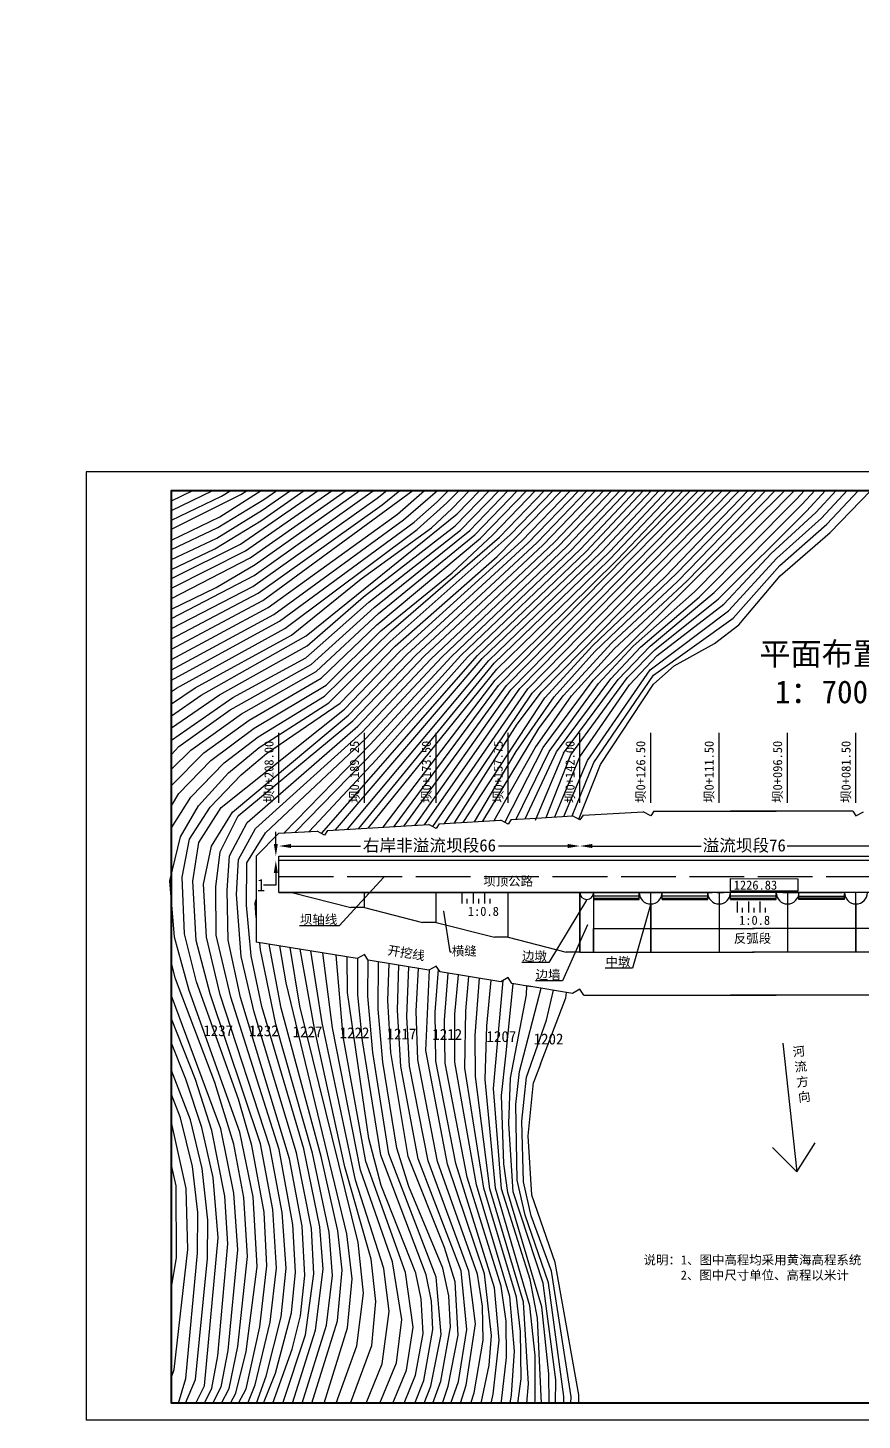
# Model space of a CAD drawing. Extents: x -8185 to 12243, y -479 to 10118.
# Drawn here: x 1386.5 to 1569.4, y 366.8 to 672 of the extents above; entities that cross this region are included whole.
import ezdxf
from ezdxf import colors
from ezdxf.entities.mleader import LeaderData, LeaderLine
from ezdxf.math import Vec2, Vec3

# ---------------------------------------------------------------- set-up
doc = ezdxf.new("R2010")
doc.units = 0
doc.header["$MEASUREMENT"] = 0
doc.linetypes.add('ACAD_ISO02W100', pattern=[15, 12, -3])
for name, color, linetype in [('Contour_Line_Intermediate', 7, 'Continuous'), ('Contour_Line_Major', 7, 'Continuous'), ('Contour_Line_Minor', 7, 'Continuous')]:
    doc.layers.add(name, color=color, linetype=linetype)
doc.styles.get("Standard").update_dxf_attribs({"font": 'simfang.ttf'})
doc.dimstyles.get("Standard").update_dxf_attribs({"dimtxt": 0.18, "dimasz": 0.18, "dimexe": 0.18, "dimexo": 0.0625, "dimgap": 0.09, "dimtad": 0, "dimtih": 1, "dimtoh": 1, "dimdec": 4, "dimzin": 0, "dimdsep": 46, "dimtxsty": 'Standard', "dimcen": 0.09, "dimadec": 0, "dimazin": 0, "dimtfac": 1, "dimtdec": 4, "dimtofl": 0, "dimtmove": 0, "dimatfit": 3, "dimfxl": 1, "dimtolj": 1, "dimtzin": 0, "dimarcsym": 0})

# ---------------------------------------------------------------- blocks, each defined once
blk = doc.blocks.new('*D10')
at = {"color": 0, "lineweight": -2, "transparency": 16777216}
for p, q in [((1441.52, 3832.73), (1441.52, 10118.35)), ((1507.52, 3834.94), (1507.52, 10118.35)), ((1444.2, 492.69), (1459.38, 492.69)), ((1504.85, 492.69), (1489.67, 492.69))]:
    blk.add_line(p, q, dxfattribs=at)
at = {"color": 0, "transparency": 16777216}
for points in [[(1444.2, 493.14), (1444.2, 492.25), (1441.52, 492.69)], [(1504.85, 493.14), (1504.85, 492.25), (1507.52, 492.69)]]:
    blk.add_solid(points, dxfattribs=at)
at = {"layer": 'Defpoints', "color": 0, "transparency": 16777216}
for p in [(1507.52, 492.69), (1507.52, 492.69), (1441.52, 490.48, 404817.5)]:
    blk.add_point(p, dxfattribs=at)
at = {"color": 0, "transparency": 16777216, "insert": (1474.52, 492.69), "char_height": 2.6738, "attachment_point": 5}
blk.add_mtext('\\A1;{\\fSimSun|b0|i0|c134|p2;右岸非溢流坝段}66', dxfattribs=at)
blk = doc.blocks.new('*D11')
at = {"color": 0, "lineweight": -2, "transparency": 16777216}
for p, q in [((1507.52, 3834.94), (1507.52, 10118.35)), ((1579.53, 3824.73), (1579.53, 10118.35)), ((1510.2, 492.69), (1534.12, 492.69)), ((1576.86, 492.69), (1552.94, 492.69))]:
    blk.add_line(p, q, dxfattribs=at)
at = {"color": 0, "transparency": 16777216}
for points in [[(1510.2, 493.14), (1510.2, 492.25), (1507.52, 492.69)], [(1576.86, 493.14), (1576.86, 492.25), (1579.53, 492.69)]]:
    blk.add_solid(points, dxfattribs=at)
at = {"layer": 'Defpoints', "color": 0, "transparency": 16777216}
for p in [(1507.52, 492.69), (1579.53, 492.69), (1579.53, 482.48, 404810.5)]:
    blk.add_point(p, dxfattribs=at)
at = {"color": 0, "transparency": 16777216, "insert": (1543.53, 492.69), "char_height": 2.6738, "attachment_point": 5}
blk.add_mtext('\\A1;{\\fSimSun|b0|i0|c134|p2;溢流坝段}76', dxfattribs=at)
blk = doc.blocks.new('*D13')
at = {"color": 0, "lineweight": -2, "transparency": 16777216}
for p, q in [((1440.86, 493.16), (1440.86, 495.83)), ((-1900.72, 490.48), (-8184.8, 490.48)), ((-1900.72, 489.48), (-8184.8, 489.48)), ((1440.86, 486.81), (1440.86, 484.13)), ((1440.86, 484.13), (1438.18, 484.13))]:
    blk.add_line(p, q, dxfattribs=at)
at = {"color": 0, "transparency": 16777216}
for points in [[(1440.41, 493.16), (1441.3, 493.16), (1440.86, 490.48)], [(1440.41, 486.81), (1441.3, 486.81), (1440.86, 489.48)]]:
    blk.add_solid(points, dxfattribs=at)
at = {"layer": 'Defpoints', "color": 0, "transparency": 16777216}
for p in [(1440.86, 489.48), (1441.52, 490.48, 404810.5), (1441.52, 489.48, 404810.5)]:
    blk.add_point(p, dxfattribs=at)
at = {"color": 0, "transparency": 16777216, "insert": (1437.63, 484.13), "char_height": 2.674, "attachment_point": 5}
blk.add_mtext('\\A1;1', dxfattribs=at)

msp = doc.modelspace()

# ---------------------------------------------------------------- linework, layer by layer
for p, q in [((1693.26101, 574.73503, 9204808), (1399.26101, 574.73503, 9204808)), ((1399.26101, 574.73503, 9204808), (1399.26101, 366.83503, 9204808)), ((1441.52362, 502.14424, 809623.5), (1441.52362, 517.46776, 809623.5)), ((1460.27347, 502.14424, 809623.5), (1460.27347, 517.46776, 809623.5)), ((1476.02347, 502.14424, 809623.5), (1476.02347, 517.46776, 809623.5)), ((1491.77347, 502.14424, 809623.5), (1491.77347, 517.46776, 809623.5)), ((1507.52347, 502.14424, 404813), (1507.52347, 517.46776, 404813)), ((1523.02347, 502.14424, 809623.5), (1523.02347, 517.46776, 809623.5)), ((1538.02347, 502.14424, 404810.5), (1538.02347, 517.46776, 404810.5)), ((1553.02347, 502.14424, 404810.5), (1553.02347, 517.46776, 404810.5)), ((1568.02347, 502.14424, 809623.5), (1568.02347, 517.46776, 809623.5)), ((1476.68836, 497.56233, 0.42023), (1476.02347, 496.54029)), ((1476.68836, 497.56233, 404814.4515), (1477.92078, 497.63525, 404814.34466)), ((1477.85131, 497.63114, 404814.35068), (1490.16603, 498.35972, 404813.2831)), ((1491.77347, 497.46727), (1490.16603, 498.35972, 0.52971)), ((1492.44164, 498.49435, 0.4223), (1491.77347, 497.46727)), ((1492.44164, 498.49435, 404813.08582), (1497.93455, 498.81933, 404812.60963)), ((1497.93455, 498.81933, 404812.60963), (1505.91914, 499.29172, 404811.91743)), ((1507.52347, 498.401, -404810.5), (1505.91914, 499.29172, -404809.97131)), ((1508.19035, 499.4261, -404810.07852), (1507.52347, 498.401, -404810.5)), ((1508.19035, 499.4261, 404811.72054), (1521.36078, 500.2053, 404810.57877)), ((1523.02347, 499.28217), (1521.36078, 500.2053, 0.54792)), ((1523.68973, 500.30632, 0.42109), (1523.02347, 499.28217)), ((1523.68973, 500.30632, 0.42109), (1550.52347, 500.30632, -2.5)), ((1567.35721, 500.30632, 0.42109), (1540.52347, 500.30632, -2.5)), ((1567.35721, 500.30632, 0.42109), (1568.02347, 499.28217)), ((1568.02347, 499.28217), (1569.68616, 500.2053, 0.54792)), ((1436.5236, 490.48187, 404817.5), (1441.5236, 495.48187, 404817.5)), ((1441.5236, 495.48187, 404817.5), (1449.90776, 495.97791, 404816.77316)), ((1451.51059, 495.08801, 404816.15536), (1449.90776, 495.97791, 404816.68356)), ((1452.17685, 496.11215, 404816.57645), (1451.51059, 495.08801, 404816.15536)), ((1452.17685, 496.11215, 404816.57645), (1474.42392, 497.42836, 404814.64781)), ((1476.02347, 496.54029), (1474.42392, 497.42836, 0.52711)), ((1507.52347, 492.69179), (1507.52347, 492.69179)), ((1436.5236, 490.48187, 404817.5), (1436.53732, 471.62022, 404810.13433)), ((1441.52362, 490.48187, 404810.5), (1441.5236, 490.48187, 404817.5)), ((1441.52362, 489.48187, 404810.5), (1441.52362, 490.48187, 404810.5)), ((1441.52362, 490.48187, 404810.5), (1511.52347, 490.48187, 404808)), ((1649.52362, 489.48187, 404810.5), (1441.52362, 489.48187, 404810.5)), ((1441.52362, 482.48187, 404810.5), (1441.52362, 489.48187, 404810.5)), ((1511.52347, 490.48187, 404808), (1579.52376, 490.48187, 404813)), ((1545.52362, 490.48187, 404810.5), (1649.52362, 490.48187, 404810.5)), ((1540.55024, 482.80461), (1540.55024, 485.54477)), ((1540.55024, 485.54477), (1555.29709, 485.49909)), ((1555.29709, 485.49909), (1555.29709, 482.80461)), ((1649.52362, 482.48187, 404810.5), (1441.52362, 482.48187, 404810.5)), ((1441.52362, 482.48187, 404810.5), (1460.52362, 482.48187, 404810.5)), ((1441.52362, 482.48187, 404810.5), (1444.52362, 482.48187, 404810.5)), ((1444.34811, 482.48187), (1457.27347, 479.18717)), ((1460.27347, 479.18717), (1460.27347, 482.48187, 404810.5)), ((1460.52362, 482.48187, 404810.5), (1479.52362, 482.48187, 404810.5)), ((1476.02347, 475.93717), (1476.02347, 482.48187, 404810.5)), ((1479.52362, 482.48187, 404810.5), (1498.52362, 482.48187, 404810.5)), ((1481.61238, 482.48187, 404810.5), (1481.61238, 480.08881, 404810.5)), ((1484.11786, 482.48187, 404810.5), (1484.11786, 480.08881, 404810.5)), ((1486.62315, 482.48187, 404810.5), (1486.62315, 480.08881, 404810.5)), ((1491.77347, 472.68717), (1491.77347, 482.48187, 404810.5)), ((1498.52362, 482.48187, 404810.5), (1517.52362, 482.48187, 404810.5)), ((1507.52347, 473.48187, -2.5), (1507.52347, 482.48187)), ((1507.52347, 482.48187), (1507.52347, 469.43717)), ((1507.52347, 482.48187), (1507.52347, 469.49787)), ((1507.52347, 482.48187), (1507.52347, 469.49787)), ((1510.52347, 482.48187), (1510.52347, 480.98187)), ((1517.52362, 482.48187, 404810.5), (1536.52362, 482.48187, 404810.5)), ((1520.52347, 480.98187, -2.5), (1520.52347, 482.48187)), ((1523.02347, 469.43717), (1523.02347, 482.48187, 404810.5)), ((1524.52347, 482.48187, 404810.5), (1526.02347, 482.48187, 404810.5)), ((1525.52347, 480.98187, -2.5), (1525.52347, 482.48187)), ((1535.52347, 480.98187, -5), (1535.52347, 482.48187, -2.5)), ((1537.52347, 482.48187, 404808), (1539.02347, 482.48187, 404808)), ((1538.02347, 482.48187, -2.5), (1538.02347, 469.43717)), ((1540.52347, 480.98187, 404808), (1540.52347, 482.48187, 404810.5)), ((1555.29709, 482.80461), (1540.55024, 482.80461)), ((1550.52347, 480.98187, 404805.5), (1550.52347, 482.48187, 404808)), ((1552.02347, 482.48187, 404810.5), (1565.02347, 482.48187, 404810.5)), ((1553.02347, 482.48187, -2.5), (1553.02347, 469.43717)), ((1555.52347, 480.98187, -5), (1555.52347, 482.48187, -2.5)), ((1565.52347, 480.98187, -2.5), (1565.52347, 482.48187)), ((1568.02347, 469.43717), (1568.02347, 482.48187, 404810.5)), ((1460.27347, 479.18717), (1457.27347, 479.18717)), ((1460.27347, 479.18717), (1473.02347, 475.93717)), ((1482.82836, 480.08881, 404810.5), (1482.82836, 481.08377, 404810.5)), ((1485.33383, 480.08881, 404810.5), (1485.33383, 481.08377, 404810.5)), ((1487.83913, 480.08881, 404810.5), (1487.83913, 481.08377, 404810.5)), ((1520.52347, 481.68187, -2.5), (1510.52347, 481.68187, -2.5)), ((1510.52347, 481.28187), (1520.52347, 481.28187, -2.5)), ((1510.52347, 480.98187), (1520.52347, 480.98187, -2.5)), ((1510.52347, 480.98187), (1510.52347, 469.43717)), ((1523.02347, 479.98187), (1523.02347, 469.43717)), ((1535.52347, 481.68187, -5), (1525.52347, 481.68187, -5)), ((1525.52347, 481.28187, -2.5), (1535.52347, 481.28187, -5)), ((1525.52347, 480.98187, -2.5), (1535.52347, 480.98187, -5)), ((1550.52347, 481.68187, 404805.5), (1540.52347, 481.68187, 404805.5)), ((1540.52347, 481.28187, 404808), (1550.52347, 481.28187, 404805.5)), ((1540.52347, 480.98187, 404808), (1550.52347, 480.98187, 404805.5)), ((1541.95548, 480.52429), (1541.95548, 478.13123)), ((1544.46096, 480.52429), (1544.46096, 478.13123)), ((1546.96625, 480.52429), (1546.96625, 478.13123)), ((1555.52347, 481.68187, -5), (1565.52347, 481.68187, -5)), ((1565.52347, 481.28187, -2.5), (1555.52347, 481.28187, -5)), ((1565.52347, 480.98187, -2.5), (1555.52347, 480.98187, -5)), ((1568.02347, 479.98187), (1568.02347, 469.43717)), ((1543.17146, 478.13123), (1543.17146, 479.12619)), ((1545.67693, 478.13123), (1545.67693, 479.12619)), ((1548.18223, 478.13123), (1548.18223, 479.12619)), ((1476.02347, 475.93717), (1473.02347, 475.93717)), ((1476.02347, 475.93717), (1488.77347, 472.68717)), ((1507.52347, 469.43717), (1507.52347, 474.70717)), ((1510.52347, 469.43717), (1510.52347, 474.60317)), ((1510.52347, 474.60317), (1545.67693, 474.60317)), ((1580.52347, 474.60317), (1545.37001, 474.60317)), ((1458.71445, 468.0303, 404811.03237), (1436.53732, 471.62022, 404811.03237)), ((1491.77347, 472.68717), (1488.77347, 472.68717)), ((1491.77347, 472.68717), (1504.52347, 469.43717)), ((1460.27347, 468.89587), (1458.71445, 468.0303, 0.51376)), ((1461.08138, 467.65399, 0.51062), (1460.27347, 468.89587)), ((1474.42039, 465.4879, 404811.03237), (1461.08635, 467.64635, 404811.03237)), ((1507.52347, 469.43717), (1504.52347, 469.43717)), ((1507.52347, 469.43717), (1545.67693, 469.43717)), ((1583.52347, 469.43717), (1545.37001, 469.43717)), ((1476.02347, 466.37793), (1474.42039, 465.4879, 0.52828)), ((1476.85932, 465.0931, 0.52828), (1476.02347, 466.37793)), ((1490.15223, 462.94131, 404811.03237), (1476.85932, 465.0931, 404811.03237)), ((1491.77347, 463.84142), (1490.15223, 462.94131, 0.53426)), ((1492.61879, 462.54203, 0.53426), (1491.77347, 463.84142)), ((1496.92668, 461.84469, 404811.03237), (1492.61879, 462.54203, 404811.03237)), ((1505.89378, 460.39314, 404811.03237), (1495.91133, 462.00905, 404811.03237)), ((1507.52347, 461.29795, -404810.5), (1505.89378, 460.39314, -404809.96295)), ((1508.3732, 459.99179, -404809.96295), (1507.52347, 461.29795, -404810.5)), ((1508.3732, 459.99179, -404809.96295), (1550.52347, 459.99179, -2.5)), ((1582.67374, 459.99179, -404809.96295), (1540.52347, 459.99179, -2.5)), ((1552.02674, 449.46829), (1555.04124, 421.30111)), ((1555.04124, 421.30111), (1559.11093, 427.62746)), ((1555.04124, 421.30111), (1549.72494, 426.62295)), ((1693.26101, 366.83503, 9204808), (1399.26101, 366.83503, 9204808))]:
    msp.add_line(p, q)
at = {"color": 18, "true_color": 0x000000}
for p, q in [((1503.94448, 513.01227, 404812.53041), (1497.7207, 498.31432, 404812.34394)), ((1498.85536, 444.85641, 404811.03237), (1497.33175, 440.86393, 404811.03237))]:
    msp.add_line(p, q, dxfattribs=at)
at = {"linetype": 'ACAD_ISO02W100'}
msp.add_line((1441.52362, 485.98187, 404810.5), (1649.52362, 485.98187, 404810.5), dxfattribs=at)
at = {"lineweight": 40, "elevation": 9169608.01213}
msp.add_lwpolyline([(1689.87371, 570.64518), (1689.87371, 370.54878), (1417.96571, 370.54878), (1417.96571, 570.64518)], close=True, dxfattribs=at)
for centre, radius, end in [((1509.02347, 482.48187), 1.5, 0), ((1523.02347, 482.48187), 2.5, 360), ((1538.02347, 482.48187, -2.5), 2.5, 360), ((1553.02347, 482.48187, -2.5), 2.5, 360), ((1568.02347, 482.48187), 2.5, 360)]:
    msp.add_arc(centre, radius, 180, end)
at = {"layer": 'Contour_Line_Intermediate', "color": 18, "true_color": 0x000000}
for points in [[(1417.96571, 505.94031, 4897611.03237), (1425.09585, 513.15361, 4897611.03237), (1435.02082, 520.30896, 4897611.03237), (1450.8199, 529.4733, 4897611.03237), (1462.96625, 541.18295, 4897611.03237), (1485.72499, 560.16004, 4897611.03237), (1495.85857, 570.64518, 4897611.03237)], [(1417.96571, 533.59855, 6049611.03237), (1439.19928, 544.97697, 6049611.03237), (1467.49224, 565.40022, 6049611.03237), (1473.46355, 570.64518, 6049611.03237)], [(1417.96571, 555.46888, 7201611.03237), (1427.88878, 560.16328, 7201611.03237), (1437.84234, 566.31816, 7201611.03237), (1444.03541, 570.64518, 7201611.03237)], [(1438.5632, 495.60755, -1674090.38243), (1460.60231, 516.25327, 3745611.03237), (1477.2576, 534.06625, 3745611.03237), (1502.92122, 558.45883, 3745611.03237), (1514.49637, 570.64518, 3745611.03237)], [(1466.82836, 496.97898, 2593611.03237), (1489.66862, 527.87907, 2593611.03237), (1531.76909, 570.64518, 2593611.03237)], [(1488.74453, 498.27562, 1441611.03237), (1497.67001, 514.24395, 1441611.03237), (1505.70449, 525.59957, 1441611.03237), (1515.0031, 535.93808, 1441611.03237), (1531.00386, 550.83544, 1441611.03237), (1550.34555, 570.64518, 1441611.03237)], [(1444.49758, 370.54878, 3745611.03237), (1449.57135, 386.52769, 3745611.03237), (1451.2186, 399.90525, 3745611.03237), (1450.47258, 409.21618, 3745611.03237), (1446.99155, 426.33207, 3745611.03237), (1437.80414, 457.49235, 3745611.03237), (1435.45376, 468.59678, 3745611.03237), (1434.4376, 479.69383, 3745611.03237), (1434.47853, 488.97092, 3745611.03237), (1438.5632, 495.60755, -1674090.38243)], [(1471.31922, 370.54878, 2593611.03237), (1473.32103, 375.52988, 2593611.03237), (1475.2751, 386.71593, 2593611.03237), (1474.99647, 392.90348, 2593611.03237), (1473.77844, 398.71831, 2593611.03237), (1463.8492, 424.91704, 2593611.03237), (1459.8289, 449.97257, 2593611.03237), (1458.82373, 460.10209, 2593611.03237), (1458.80191, 468.07886, 387457.73924)], [(1492.21461, 370.54878, 1441611.03237), (1492.51886, 372.4037, 1441611.03237), (1493.17834, 381.93971, 1441611.03237), (1492.12294, 393.95027, 1441611.03237), (1484.82766, 418.38409, 1441611.03237), (1480.12669, 445.334, 1441611.03237), (1480.11625, 455.8436, 1441611.03237), (1480.86909, 464.44402, 1441611.03237)], [(1425.1956, 370.54878, 4897611.03237), (1426.81622, 373.82869, 4897611.03237), (1428.16782, 380.93666, 4897611.03237), (1430.36072, 405.49776, 4897611.03237), (1429.70193, 415.95031, 4897611.03237), (1426.84884, 430.33911, 4897611.03237), (1423.21133, 441.51371, 4897611.03237), (1417.96571, 454.79439, 4897611.03237)]]:
    msp.add_polyline3d(points, dxfattribs=at)
at = {"layer": 'Contour_Line_Major', "color": 18, "true_color": 0x000000}
for points in [[(1417.96571, 521.26337, 5473611.03237), (1424.46165, 525.74101, 5473611.03237), (1447.47228, 538.78017, 5473611.03237), (1480.61714, 565.52166, 5473611.03237), (1485.55946, 570.64518, 5473611.03237)], [(1417.96571, 544.58641, 6625611.03237), (1427.77389, 549.33891, 6625611.03237), (1436.35815, 554.39638, 6625611.03237), (1459.2783, 570.64518, 6625611.03237)], [(1417.96571, 566.22005, 7777611.03237), (1427.04332, 570.64518, 7777611.03237)], [(1428.88969, 501.12047, 867767.11601), (1455.89874, 522.65808, 4321611.03237), (1468.02653, 535.34833, 4321611.03237), (1494.68909, 559.54106, 4321611.03237), (1505.47895, 570.64518, 4321611.03237)], [(1453.92972, 496.21586, 3169611.03237), (1486.12028, 533.77042, 3169611.03237), (1509.49049, 556.12922, 3169611.03237), (1523.17196, 570.64518, 3169611.03237)], [(1477.85131, 497.63114, 2017611.03237), (1497.07953, 526.20059, 2017611.03237), (1540.65266, 570.64518, 2017611.03237)], [(1500.08475, 498.94654, 404812.42323), (1505.547, 512.66641, 865611.03237), (1517.97454, 529.60653, 865611.03237), (1523.91609, 535.66718, 865611.03237), (1537.85614, 546.89814, 865611.03237), (1557.16577, 566.12354, 865611.03237), (1561.33007, 570.64518, 865611.03237)], [(1434.75185, 370.54878, 4321611.03237), (1436.32614, 374.552, 4321611.03237), (1439.63963, 388.32567, 4321611.03237), (1440.97618, 400.13601, 4321611.03237), (1440.21731, 413.04587, 4321611.03237), (1437.47045, 427.39267, 4321611.03237), (1426.42661, 460.30997, 4321611.03237), (1423.42469, 471.96457, 4321611.03237), (1422.65013, 484.97439, 4321611.03237), (1423.98554, 493.49366, 4321611.03237), (1428.88969, 501.12047, 867767.11601)], [(1436.53341, 476.99606, 3668811.03237), (1436.34096, 480.22855, 3668811.03237), (1436.53053, 480.94802, 3668811.03237)], [(1449.34448, 452.65272, 3169611.03237), (1446.17137, 470.06071, 3169611.03237)], [(1481.36087, 370.54878, 2017611.03237), (1482.59611, 374.48221, 2017611.03237), (1484.61297, 387.94127, 2017611.03237), (1483.17306, 399.52547, 2017611.03237), (1474.26057, 423.67761, 2017611.03237), (1470.18083, 444.44031, 2017611.03237), (1469.54203, 455.33976, 2017611.03237), (1470.02771, 466.19896, 2017611.03237)], [(1491.2481, 446.65831, 865611.03237), (1492.89998, 462.49651, 865611.03237)], [(1457.20782, 370.54878, 3169611.03237), (1461.91748, 383.20635, 3169611.03237), (1462.78871, 392.87933, 3169611.03237), (1461.78595, 402.11643, 3169611.03237), (1455.99285, 422.36222, 3169611.03237), (1449.34448, 452.65272, 3169611.03237)], [(1500.74195, 370.54878, 865611.03237), (1500.66674, 376.95536, 865611.03237), (1499.1903, 391.67667, 865611.03237), (1491.70857, 416.76131, 865611.03237), (1490.81696, 423.03595, 865611.03237), (1490.34899, 438.03757, 865611.03237), (1491.2481, 446.65831, 865611.03237)], [(1417.96571, 395.97613, 5473611.03237), (1419.10618, 402.40208, 5473611.03237), (1419.00276, 418.20393, 5473611.03237), (1417.96571, 422.73963, 5473611.03237)]]:
    msp.add_polyline3d(points, dxfattribs=at)
at = {"layer": 'Contour_Line_Minor', "color": 18, "true_color": 0x000000}
for points in [[(1430.93573, 370.54878, 4552011.03237), (1432.07621, 372.74115, 4552011.03237), (1434.36972, 381.91133, 4552011.03237), (1436.7271, 400.49087, 4552011.03237), (1435.85807, 415.76359, 4552011.03237), (1432.94237, 429.9455, 4552011.03237), (1421.84266, 461.04228, 4552011.03237), (1418.64258, 472.71941, 4552011.03237), (1417.63852, 485.02404, 4552011.03237), (1419.92514, 494.73531, 4552011.03237), (1423.89154, 501.49453, 4552011.03237), (1430.47396, 508.73901, 4552011.03237), (1437.23481, 514.28706, 4552011.03237), (1452.45946, 524.05255, 4552011.03237), (1465.94078, 537.55521, 4552011.03237), (1492.24946, 560.92419, 4552011.03237), (1501.63815, 570.64518, 4552011.03237)], [(1417.96571, 496.70347, 4667211.03237), (1422.21244, 503.42769, 4667211.03237), (1429.54782, 510.9509, 4667211.03237), (1437.00708, 516.63447, 4667211.03237), (1451.55321, 525.52339, 4667211.03237), (1466.15748, 539.84088, 4667211.03237), (1489.89677, 560.41484, 4667211.03237), (1499.72752, 570.64518, 4667211.03237)], [(1417.96571, 501.51218, 4782411.03237), (1419.57439, 504.23285, 4782411.03237), (1426.62439, 511.43599, 4782411.03237), (1436.07399, 518.50409, 4782411.03237), (1451.91595, 527.9872, 4782411.03237), (1463.86566, 539.86453, 4782411.03237), (1479.47748, 552.58512, 4782411.03237), (1488.40019, 560.89534, 4782411.03237), (1497.80687, 570.64518, 4782411.03237)], [(1417.96571, 509.53076, 5012811.03237), (1422.22861, 513.72312, 5012811.03237), (1433.34617, 521.69217, 5012811.03237), (1449.69007, 530.95679, 5012811.03237), (1463.36281, 543.64457, 5012811.03237), (1484.50114, 560.90917, 5012811.03237), (1493.85647, 570.64518, 5012811.03237)], [(1417.96571, 512.72694, 5128011.03237), (1419.61222, 514.50439, 5128011.03237), (1430.86428, 522.545, 5128011.03237), (1448.58325, 532.44857, 5128011.03237), (1462.42782, 544.96408, 5128011.03237), (1483.37641, 561.85452, 5128011.03237), (1491.8097, 570.64518, 5128011.03237)], [(1417.96571, 515.90784, 5243211.03237), (1431.39594, 525.25499, 5243211.03237), (1447.43229, 533.96559, 5243211.03237), (1461.22489, 546.10968, 5243211.03237), (1481.36356, 561.89299, 5243211.03237), (1489.78932, 570.64518, 5243211.03237)], [(1417.96571, 518.60945, 5358411.03237), (1428.51578, 525.84245, 5358411.03237), (1447.7309, 536.59476, 5358411.03237), (1460.10265, 547.34, 5358411.03237), (1480.19379, 562.89722, 5358411.03237), (1487.66957, 570.64518, 5358411.03237)], [(1417.96571, 523.82844, 5588811.03237), (1423.1739, 527.34008, 5588811.03237), (1444.27036, 538.92453, 5588811.03237), (1459.5686, 551.29263, 5588811.03237), (1474.95635, 562.42627, 5588811.03237), (1479.50049, 566.70087, 5588811.03237), (1483.3383, 570.64518, 5588811.03237)], [(1417.96571, 526.52825, 5704011.03237), (1419.07109, 527.30094, 5704011.03237), (1442.8033, 540.34325, 5704011.03237), (1471.80413, 562.04977, 5704011.03237), (1478.3591, 567.88417, 5704011.03237), (1481.06778, 570.64518, 5704011.03237)], [(1417.96571, 529.01991, 5819211.03237), (1441.649, 541.95356, 5819211.03237), (1471.18868, 563.69707, 5819211.03237), (1476.24525, 568.16497, 5819211.03237), (1478.70119, 570.64518, 5819211.03237)], [(1417.96571, 531.30385, 5934411.03237), (1440.39595, 543.44671, 5934411.03237), (1468.85291, 564.17485, 5934411.03237), (1476.27902, 570.64518, 5934411.03237)], [(1417.96571, 535.85822, 6164811.03237), (1438.00224, 546.50776, 6164811.03237), (1470.8773, 570.64518, 6164811.03237)], [(1417.96571, 538.11764, 6280011.03237), (1436.95042, 548.08594, 6280011.03237), (1464.18106, 567.50942, 6280011.03237), (1468.04228, 570.64518, 6280011.03237)], [(1417.96571, 540.37702, 6395211.03237), (1435.78691, 549.57771, 6395211.03237), (1463.0876, 568.95328, 6395211.03237), (1465.1563, 570.64518, 6395211.03237)], [(1417.96571, 542.57591, 6510411.03237), (1436.06989, 552.00095, 6510411.03237), (1462.0044, 570.38768, 6510411.03237), (1462.31971, 570.64518, 6510411.03237)], [(1417.96571, 546.97855, 6740811.03237), (1435.21196, 555.84778, 6740811.03237), (1456.23799, 570.64518, 6740811.03237)], [(1417.96571, 549.21594, 6856011.03237), (1434.21684, 557.39041, 6856011.03237), (1453.19566, 570.64518, 6856011.03237)], [(1417.96571, 551.35749, 6971211.03237), (1433.08489, 558.82787, 6971211.03237), (1450.14375, 570.64518, 6971211.03237)], [(1417.96571, 553.32816, 7086411.03237), (1427.47028, 557.8228, 7086411.03237), (1437.55022, 563.97269, 7086411.03237), (1447.06171, 570.64518, 7086411.03237)], [(1417.96571, 557.69599, 7316811.03237), (1428.1488, 562.50229, 7316811.03237), (1438.2004, 568.68719, 7316811.03237), (1441.0402, 570.64518, 7316811.03237)], [(1417.96571, 559.77152, 7432011.03237), (1428.55658, 564.85679, 7432011.03237), (1437.66268, 570.64518, 7432011.03237)], [(1417.96571, 562.181, 7547211.03237), (1433.21558, 569.71745, 7547211.03237), (1434.57993, 570.64518, 7547211.03237)], [(1417.96571, 564.11556, 7662411.03237), (1428.93338, 569.35933, 7662411.03237), (1431.00399, 570.64518, 7662411.03237)], [(1417.96571, 568.37201, 7892811.03237), (1422.69112, 570.64518, 7892811.03237)], [(1417.96571, 570.497, 8008011.03237), (1418.27455, 570.64518, 8008011.03237)], [(1426.48344, 501.22246, -792401.05422), (1433.28011, 508.32477, 4436811.03237), (1438.78999, 512.95836, 4436811.03237), (1454.95034, 524.01814, 4436811.03237), (1467.02386, 536.49738, 4436811.03237), (1489.34265, 556.1722, 4436811.03237), (1503.52494, 570.64518, 4436811.03237)], [(1431.35214, 500.10682, 4206411.03237), (1456.78821, 521.35856, 4206411.03237), (1469.62096, 534.75913, 4206411.03237), (1496.07332, 559.08321, 4206411.03237), (1507.28333, 570.64518, 4206411.03237)], [(1432.60424, 499.29091, -1016708.71858), (1457.73477, 520.1094, 4091211.03237), (1471.63693, 534.61359, 4091211.03237), (1498.1174, 559.23897, 4091211.03237), (1509.11228, 570.64518, 4091211.03237)], [(1434.59247, 497.86201, -608125.61442), (1458.7973, 518.93038, 3976011.03237), (1473.39093, 534.27459, 3976011.03237), (1499.4606, 558.70602, 3976011.03237), (1510.95905, 570.64518, 3976011.03237)], [(1436.39441, 496.49687, -1256308.38707), (1459.70247, 517.59596, 3860811.03237), (1474.84032, 533.64338, 3860811.03237), (1501.91038, 559.30574, 3860811.03237), (1512.74471, 570.64518, 3860811.03237)], [(1442.58125, 495.54445, -1961114.91), (1461.50109, 514.90893, 3630411.03237), (1479.25822, 534.17946, 3630411.03237), (1504.78957, 558.48917, 3630411.03237), (1516.311, 570.64518, 3630411.03237)], [(1445.09494, 495.69316, -2169490.24285), (1462.69368, 513.78207, 3515211.03237), (1481.42849, 534.47618, 3515211.03237), (1505.60153, 557.5332, 3515211.03237), (1517.99482, 570.64518, 3515211.03237)], [(1448.16608, 495.87486, -2857758.43467), (1462.82503, 511.5495, 3400011.03237), (1482.83409, 534.06286, 3400011.03237), (1507.62712, 557.76099, 3400011.03237), (1519.75158, 570.64518, 3400011.03237)], [(1450.84504, 495.45753, 3284811.03237), (1485.02778, 534.49035, 3284811.03237), (1508.88234, 557.24251, 3284811.03237), (1521.47221, 570.64518, 3284811.03237)], [(1456.58188, 496.37277, 3054411.03237), (1487.51903, 533.38492, 3054411.03237), (1512.22679, 557.15323, 3054411.03237), (1524.90129, 570.64518, 3054411.03237)], [(1459.02214, 496.51714, 2939211.03237), (1488.71916, 532.79101, 2939211.03237), (1514.05115, 557.25436, 2939211.03237), (1526.6352, 570.64518, 2939211.03237)], [(1461.1622, 496.64376, 2824011.03237), (1489.29848, 531.48523, 2824011.03237), (1514.10694, 555.57607, 2824011.03237), (1528.42742, 570.64518, 2824011.03237)], [(1464.39562, 496.83506, 2708811.03237), (1488.94146, 529.06113, 2708811.03237), (1515.6485, 555.3999, 2708811.03237), (1530.14178, 570.64518, 2708811.03237)], [(1468.96413, 497.10534, 2478411.03237), (1491.38601, 527.84391, 2478411.03237), (1533.49094, 570.64518, 2478411.03237)], [(1471.3718, 497.24779, 2363211.03237), (1492.37001, 526.91105, 2363211.03237), (1535.27933, 570.64518, 2363211.03237)], [(1473.46129, 497.37141, 2248011.03237), (1494.34563, 527.21151, 2248011.03237), (1537.02426, 570.64518, 2248011.03237)], [(1475.24561, 496.97216, 2132811.03237), (1496.08064, 527.15938, 2132811.03237), (1538.80139, 570.64518, 2132811.03237)], [(1480.01611, 497.75922, 1902411.03237), (1493.73398, 519.37886, 1902411.03237), (1499.06936, 526.46629, 1902411.03237), (1542.47397, 570.64518, 1902411.03237)], [(1481.94118, 497.87311, 1787211.03237), (1499.83418, 525.18754, 1787211.03237), (1510.31757, 536.61061, 1787211.03237), (1526.17016, 551.73534, 1787211.03237), (1544.39434, 570.64518, 1787211.03237)], [(1484.40802, 498.01906, 1672011.03237), (1493.54957, 513.43437, 1672011.03237), (1501.86144, 525.41018, 1672011.03237), (1510.8146, 535.3072, 1672011.03237), (1528.78525, 552.4707, 1672011.03237), (1546.31859, 570.64518, 1672011.03237)], [(1486.23456, 498.12712, 1556811.03237), (1498.4812, 518.44941, 1556811.03237), (1503.85433, 525.62478, 1556811.03237), (1514.44313, 537.1866, 1556811.03237), (1528.90595, 550.69766, 1556811.03237), (1548.29741, 570.64518, 1556811.03237)], [(1491.09039, 497.84651, 1326411.03237), (1499.492, 514.31423, 1326411.03237), (1510.43378, 529.06215, 1326411.03237), (1552.40495, 570.64518, 1326411.03237)], [(1493.51281, 498.55772, 1211211.03237), (1500.738, 513.42338, 1211211.03237), (1511.60756, 528.31198, 1211211.03237), (1519.16806, 536.48244, 1211211.03237), (1532.64416, 548.3925, 1211211.03237), (1554.07609, 570.0792, 1211211.03237), (1554.56955, 570.64518, 1211211.03237)], [(1495.48406, 498.67435, 1096011.03237), (1502.41604, 513.30881, 1096011.03237), (1514.26122, 529.36251, 1096011.03237), (1520.8228, 536.30332, 1096011.03237), (1533.62193, 547.26426, 1096011.03237), (1554.98536, 568.6944, 1096011.03237), (1556.76938, 570.64518, 1096011.03237)], [(1502.01842, 499.06094, 404812.25559), (1507.51953, 512.23052, 484910.68986), (1518.40045, 528.03556, 750411.03237), (1524.46202, 534.42977, 750411.03237), (1539.08312, 545.70753, 750411.03237), (1549.42455, 556.82334, 750411.03237), (1559.24263, 565.78717, 750411.03237), (1563.71012, 570.64518, 750411.03237)], [(1503.94448, 513.01227, 404812.53041), (1515.90189, 529.21924, 980811.03237), (1522.93993, 536.50147, 980811.03237), (1536.94028, 548.26108, 980811.03237), (1556.21744, 567.59225, 980811.03237), (1559.01833, 570.64518, 980811.03237)], [(1503.99179, 499.1777, 404812.08452), (1509.15013, 511.41948, 481159.54662), (1522.94751, 531.28374, 635211.03237), (1540.06402, 544.21714, 635211.03237), (1550.66472, 555.827, 635211.03237), (1560.48973, 564.56299, 635211.03237), (1566.12084, 570.64518, 635211.03237)], [(1505.79017, 499.28409, 404811.92861), (1510.53213, 511.02872, 2907737.48352), (1523.64966, 530.10822, 520011.03237), (1541.13469, 542.64259, 520011.03237), (1551.35096, 554.19515, 520011.03237), (1561.65272, 563.21596, 520011.03237), (1568.6061, 570.64518, 520011.03237)], [(1507.24972, 498.55299, 404811.81194), (1512.04776, 510.58208, 404811.25432), (1523.62105, 528.18997, 404811.03237), (1528.16271, 532.17253, 404811.03237), (1536.98389, 537.05832, 404811.03237), (1542.37254, 541.15217, 404811.03237), (1551.43122, 551.9142, 404811.03237), (1562.37257, 561.39931, 404811.03237), (1571.31246, 570.64518, 404811.03237)], [(1432.65326, 370.54878, 4436811.03237), (1434.31931, 373.73416, 4436811.03237), (1437.33871, 387.27823, 4436811.03237), (1438.89399, 400.69618, 4436811.03237), (1438.26808, 412.41024, 4436811.03237), (1435.61933, 427.03009, 4436811.03237), (1432.68093, 437.20511, 4436811.03237), (1423.43185, 462.88521, 4436811.03237), (1420.82981, 473.43723, 4436811.03237), (1420.31241, 485.89741, 4436811.03237), (1421.93001, 494.18118, 4436811.03237), (1426.48344, 501.22246, -792401.05422)], [(1436.59298, 370.54878, 4206411.03237), (1438.74826, 376.48106, 4206411.03237), (1442.00611, 389.50708, 4206411.03237), (1443.1069, 400.1448, 4206411.03237), (1442.26534, 412.35197, 4206411.03237), (1439.52557, 426.74901, 4206411.03237), (1428.66298, 460.03464, 4206411.03237), (1425.64466, 472.73431, 4206411.03237), (1425.03371, 484.31455, 4206411.03237), (1426.73805, 492.63613, 4206411.03237), (1431.35214, 500.10682, 4206411.03237)], [(1438.1783, 370.54878, 4091211.03237), (1440.81502, 377.10569, 4091211.03237), (1444.25676, 390.39042, 4091211.03237), (1445.14247, 399.26431, 4091211.03237), (1444.61078, 409.75879, 4091211.03237), (1441.57222, 426.16516, 4091211.03237), (1430.96113, 459.52944, 4091211.03237), (1427.76178, 473.13579, 4091211.03237), (1427.70104, 483.76493, 1740281.76061), (1428.66489, 491.39458, 1740281.76061), (1432.60424, 499.29091, -1016708.71858)], [(1440.16279, 370.54878, 3976011.03237), (1444.40579, 382.39471, 3976011.03237), (1446.26096, 389.71941, 3976011.03237), (1447.18875, 398.5439, 3976011.03237), (1446.60827, 409.32595, 3976011.03237), (1443.87947, 424.10867, 3976011.03237), (1433.08074, 459.50226, 3976011.03237), (1430.41237, 472.04493, 3976011.03237), (1430.16088, 482.91535, 3976011.03237), (1430.71153, 490.55733, 3976011.03237), (1434.59247, 497.86201, -608125.61442)], [(1442.42144, 370.54878, 3860811.03237), (1447.32181, 385.54916, 3860811.03237), (1449.20446, 398.89767, 3860811.03237), (1448.64665, 408.86997, 3860811.03237), (1445.41197, 425.45956, 3860811.03237), (1436.10614, 456.26011, 3860811.03237), (1433.22186, 468.48608, 3860811.03237), (1432.22153, 482.03572, 3860811.03237), (1432.66275, 489.71359, 3860811.03237), (1436.39441, 496.49687, -1256308.38707)], [(1441.52362, 485.80228, 2964808), (1441.62982, 485.98187, 2964808)], [(1446.60599, 370.54878, 3630411.03237), (1451.96607, 387.66163, 3630411.03237), (1453.26567, 398.52414, 3630411.03237), (1452.56816, 408.00764, 3630411.03237), (1448.92631, 425.36599, 3630411.03237), (1440.88807, 453.67279, 3630411.03237), (1437.46008, 469.90558, 3630411.03237), (1437.31559, 471.49424, 3630411.03237)], [(1448.71339, 370.54878, 3515211.03237), (1454.36636, 388.6057, 3515211.03237), (1455.37532, 399.73846, 3515211.03237), (1454.41499, 408.33003, 3515211.03237), (1450.78968, 424.64144, 3515211.03237), (1442.03766, 457.1715, 3515211.03237), (1439.4989, 470.76411, 3515211.03237), (1439.45905, 471.14726, 3515211.03237)], [(1451.45026, 370.54878, 3400011.03237), (1456.57029, 387.04373, 3400011.03237), (1457.59058, 397.84712, 3400011.03237), (1456.43105, 407.66688, 3400011.03237), (1443.09774, 462.68673, 3400011.03237), (1441.72622, 470.78027, 3400011.03237)], [(1454.08765, 370.54878, 3284811.03237), (1458.58936, 383.14332, 3284811.03237), (1460.05183, 394.64885, 3284811.03237), (1458.8711, 405.75034, 3284811.03237), (1446.141, 457.59355, 3284811.03237), (1443.96708, 470.41753, 3284811.03237)], [(1428.94451, 370.54878, 4667211.03237), (1430.60115, 373.79122, 4667211.03237), (1432.5146, 382.98262, 4667211.03237), (1434.66237, 402.67989, 4667211.03237), (1433.83068, 415.64211, 4667211.03237), (1431.62202, 427.35367, 4667211.03237), (1427.45081, 440.88401, 4667211.03237), (1418.82524, 463.55737, 4667211.03237), (1417.96571, 466.99756, 4667211.03237)], [(1460.64228, 370.54878, 3054411.03237), (1464.18942, 379.20169, 3054411.03237), (1465.72351, 390.67282, 3054411.03237), (1464.49353, 400.10797, 3054411.03237), (1458.33944, 419.41989, 3054411.03237), (1451.02165, 453.96332, 3054411.03237), (1448.53213, 469.67856, 3054411.03237)], [(1463.62622, 370.54878, 2939211.03237), (1467.30068, 379.41003, 2939211.03237), (1468.44559, 388.87281, 2939211.03237), (1466.4103, 401.57066, 2939211.03237), (1459.38381, 421.6285, 2939211.03237), (1453.26003, 452.84063, 2939211.03237), (1451.1503, 469.25474, 538958.38457)], [(1466.48907, 370.54878, 2824011.03237), (1469.49167, 377.78144, 2824011.03237), (1470.94563, 387.18752, 2824011.03237), (1469.29005, 399.23153, 2824011.03237), (1460.55215, 423.56728, 2824011.03237), (1455.62713, 450.95517, 2824011.03237), (1454.05089, 468.78521, 2824011.03237)], [(1468.99307, 370.54878, 2708811.03237), (1471.49317, 376.70161, 2708811.03237), (1473.17426, 385.81813, 2708811.03237), (1472.7329, 393.3934, 2708811.03237), (1471.57128, 399.0199, 2708811.03237), (1463.98124, 418.29598, 2708811.03237), (1461.21771, 428.588, 2708811.03237), (1456.5681, 460.57883, 2708811.03237), (1456.45994, 468.39525, 404811.03237)], [(1473.37687, 370.54878, 2478411.03237), (1474.808, 374.282, 2478411.03237), (1477.09887, 385.61401, 2478411.03237), (1476.0266, 398.20383, 2478411.03237), (1465.62052, 425.20537, 2478411.03237), (1462.14307, 447.40263, 2478411.03237), (1461.03394, 459.7603, 2478411.03237), (1461.08138, 467.65399, 2478411.03237)], [(1475.30487, 370.54878, 2363211.03237), (1477.05081, 375.4055, 2363211.03237), (1479.12065, 387.22646, 2363211.03237), (1478.75567, 394.0929, 2363211.03237), (1477.45913, 400.16122, 2363211.03237), (1470.02874, 418.05905, 2363211.03237), (1467.35592, 426.48688, 2363211.03237), (1464.34291, 445.3266, 2363211.03237), (1463.32109, 456.92777, 2363211.03237), (1463.32448, 467.28405, 2363211.03237)], [(1477.39589, 370.54878, 2248011.03237), (1478.62153, 374.26598, 2248011.03237), (1480.82824, 385.49991, 2248011.03237), (1480.16193, 397.1328, 2248011.03237), (1477.85979, 404.70873, 2248011.03237), (1469.85701, 424.63415, 2248011.03237), (1466.04092, 447.42235, 2248011.03237), (1465.38416, 458.81729, 2248011.03237), (1465.67567, 466.90345, 2248011.03237)], [(1479.22597, 370.54878, 2132811.03237), (1480.86102, 375.32897, 2132811.03237), (1482.71115, 386.67873, 2132811.03237), (1481.49021, 399.56252, 2132811.03237), (1472.0845, 424.08931, 2132811.03237), (1468.23931, 444.32791, 2132811.03237), (1467.48965, 456.70263, 2132811.03237), (1467.81951, 466.55641, 2132811.03237)], [(1483.59274, 370.54878, 1902411.03237), (1484.29681, 372.80951, 1902411.03237), (1486.28227, 384.34644, 1902411.03237), (1486.18805, 391.82949, 1902411.03237), (1485.06598, 398.82966, 1902411.03237), (1476.3278, 423.54068, 1902411.03237), (1471.95572, 445.80464, 1902411.03237), (1471.60216, 456.51157, 1902411.03237), (1472.10616, 465.86251, 1902411.03237)], [(1485.83309, 370.54878, 1787211.03237), (1487.64204, 378.86086, 1787211.03237), (1488.13634, 385.41132, 1787211.03237), (1486.62353, 398.87971, 1787211.03237), (1478.48796, 422.91761, 1787211.03237), (1473.70173, 447.87261, 1787211.03237), (1474.54091, 465.55481, 486191.57036)], [(1488.0542, 370.54878, 1672011.03237), (1488.51124, 372.50562, 1672011.03237), (1489.83479, 384.35519, 1672011.03237), (1488.8128, 395.8768, 1672011.03237), (1480.33202, 423.06091, 1672011.03237), (1475.96336, 445.5485, 1672011.03237), (1475.77115, 456.26456, 1672011.03237), (1476.49933, 465.64646, 1672011.03237)], [(1490.24586, 370.54878, 1556811.03237), (1490.34486, 371.03291, 1556811.03237), (1491.428, 380.5947, 1556811.03237), (1491.31966, 388.55297, 1556811.03237), (1490.23566, 396.21346, 1556811.03237), (1482.82824, 420.10319, 1556811.03237), (1477.9663, 445.06313, 1556811.03237), (1477.86228, 454.48901, 1556811.03237), (1478.65113, 464.80305, 1556811.03237)], [(1493.88654, 370.54878, 1326411.03237), (1494.60754, 375.91858, 1326411.03237), (1494.52176, 386.29096, 1326411.03237), (1493.59019, 393.81913, 1326411.03237), (1486.41656, 417.68457, 1326411.03237), (1482.31004, 443.97554, 1326411.03237), (1482.48873, 456.57175, 1326411.03237), (1483.19002, 464.06831, 1326411.03237)], [(1495.88692, 370.54878, 1211211.03237), (1496.25696, 374.81351, 1211211.03237), (1495.14325, 392.66562, 1211211.03237), (1487.76586, 417.57514, 1211211.03237), (1484.601, 442.17141, 1211211.03237), (1484.5219, 451.13712, 1211211.03237), (1485.52719, 463.68998, 404811.03237)], [(1497.62511, 370.54878, 1096011.03237), (1497.72938, 371.31265, 1096011.03237), (1497.70351, 380.98608, 1096011.03237), (1496.56564, 391.86789, 1096011.03237), (1489.04434, 417.71998, 1096011.03237), (1486.72808, 441.48792, 1096011.03237), (1487.10276, 453.25983, 1096011.03237), (1488.06969, 463.27842, 1096011.03237)], [(1499.07145, 370.54878, 980811.03237), (1498.2459, 389.22737, 980811.03237), (1496.58902, 397.68527, 980811.03237), (1490.34736, 417.54593, 980811.03237), (1488.59915, 439.51086, 980811.03237), (1490.68193, 463.23539, 980811.03237)], [(1502.17617, 370.54878, 750411.03237), (1502.19972, 375.68966, 750411.03237), (1499.43064, 396.83617, 750411.03237), (1492.86143, 416.87918, 750411.03237), (1491.91879, 431.89622, 750411.03237), (1492.29836, 441.79186, 750411.03237), (1495.80268, 460.06479, 750411.03237), (1495.91133, 462.00905, 460935.38853)], [(1503.95145, 370.54878, 635211.03237), (1503.992, 372.04905, 635211.03237), (1500.625, 396.93453, 635211.03237), (1495.5358, 411.75014, 635211.03237), (1493.72113, 419.44422, 635211.03237), (1493.43337, 436.05609, 635211.03237), (1494.23404, 443.27818, 635211.03237), (1498.99431, 461.51, 635211.03237)], [(1505.55674, 370.54878, 520011.03237), (1505.58309, 371.94498, 520011.03237), (1501.26429, 399.50396, 520011.03237), (1496.82881, 411.59836, 520011.03237), (1495.12912, 419.0596, 520011.03237), (1494.77209, 432.38545, 520011.03237), (1495.77911, 442.04632, 520011.03237), (1500.15758, 454.48192, 520011.03237), (1501.70502, 461.0712, 520011.03237)], [(1427.06107, 370.54878, 4782411.03237), (1428.89009, 374.16485, 4782411.03237), (1430.42685, 382.11766, 4782411.03237), (1432.52354, 404.16905, 4782411.03237), (1431.68121, 416.58205, 4782411.03237), (1428.77234, 430.67608, 4782411.03237), (1417.96571, 459.82063, 4782411.03237)], [(1498.85536, 444.85641, 404811.03237), (1504.40562, 459.40042, 404811.03237), (1504.55034, 460.61061, 404811.03237)], [(1423.34973, 370.54878, 5012811.03237), (1425.19024, 374.3526, 5012811.03237), (1428.19493, 406.81531, 5012811.03237), (1427.09221, 420.00849, 5012811.03237), (1424.66248, 431.00551, 5012811.03237), (1421.15883, 441.61873, 5012811.03237), (1417.96571, 449.4601, 5012811.03237)], [(1421.03316, 370.54878, 5128011.03237), (1423.23936, 375.72512, 5128011.03237), (1425.84093, 402.24525, 5128011.03237), (1425.95681, 410.69374, 5128011.03237), (1424.67415, 422.0028, 5128011.03237), (1422.16272, 432.63349, 5128011.03237), (1417.96571, 443.48982, 5128011.03237)], [(1507.2819, 370.54878, 404811.03237), (1507.26525, 372.34989, 404811.03237), (1502.08173, 401.40348, 404811.03237), (1496.98009, 416.1666, 404811.03237), (1496.17267, 429.15312, 404811.03237), (1497.33175, 440.86393, 404811.03237)], [(1419.48253, 370.54878, 5243211.03237), (1421.12821, 375.9511, 5243211.03237), (1423.69673, 403.42282, 5243211.03237), (1423.73012, 412.36826, 5243211.03237), (1422.57241, 422.46483, 5243211.03237), (1419.98322, 433.10755, 5243211.03237), (1417.96571, 438.22114, 5243211.03237)], [(1417.96571, 376.25537, 5358411.03237), (1418.57291, 377.93084, 5358411.03237), (1421.53156, 404.24974, 5358411.03237), (1421.21192, 417.58678, 5358411.03237), (1417.96571, 432.1115, 5358411.03237)]]:
    msp.add_polyline3d(points, dxfattribs=at)

# ---------------------------------------------------------------- texts
at = {"attachment_point": 1}
for s, width, heights, insert, char_height in [('{\\fSimSun|b0|i0|c134|p2;平面布置图\\P 1：700}', 82.0737101, [0], (1546.85806, 537.32178), 5), ('{\\fSimSun|b0|i0|c134|p2;坝顶公路}', 16.1628306, [0], (1486.34183, 485.98187, 404810.5), 2), ('1226.83', 6.7529586, [0], (1541.22894, 485.11957), 2), ('1:0.8', 6.1748429, [0], (1482.94405, 479.37843, 404810.5), 2), ('1:0.8', 6.1748429, [0], (1542.40136, 477.42085), 2), ('{\\fSimSun|b0|i0|c134|p2;反弧段}', 11.8324421, [0], (1541.25516, 473.44486, 404810.5), 2), ('1237', 3.1533694, [0], (1424.9531, 453.4137, 404811.03237), 2.4), ('1232', 3.1533694, [0], (1434.94567, 453.38983, 3976011.03237), 2.4), ('1227', 3.1533694, [0], (1444.52371, 453.16514, 3881622.06473), 2.4), ('1222', 3.1533694, [0], (1454.84533, 452.94466, 3054411.03237), 2.4), ('1217', 3.1533694, [0], (1465.14104, 452.70125, 2363211.03237), 2.4), ('1212', 3.1533694, [2.4], (1475.16089, 452.60176, 1672011.03237), 2.4), ('1207', 3.1533694, [0], (1487.03097, 452.13268, 404811.03237), 2.4), ('1202', 3.1533694, [0], (1497.36903, 451.58871, 596811.03237), 2.4), ('{\\fSimSun|b0|i0|c134|p2;说明：1、图中高程均采用黄海高程系统\\P      2、图中尺寸单位、高程以米计}', 67.2377818, [0], (1521.45605, 402.96476), 2)]:
    msp.add_mtext_dynamic_manual_height_columns(s, width=width, gutter_width=1, heights=heights, dxfattribs=dict(at, insert=insert, char_height=char_height))
at = {"char_height": 2}
for s, width, heights, insert, attachment_point, rotation in [('{\\fSimSun|b0|i0|c134|p2;坝}0+208.00', 31.243186, [14.75216], (1439.44086, 502.14424, 404810.5), 4, 90), ('{\\fSimSun|b0|i0|c134|p2;坝}0.189.25', 31.243186, [14.75216], (1458.19071, 502.14424, 404810.5), 4, 90), ('{\\fSimSun|b0|i0|c134|p2;坝}0+173.50', 31.243186, [14.75216], (1473.94071, 502.14424, 404810.5), 4, 90), ('{\\fSimSun|b0|i0|c134|p2;坝}0+157.75', 31.243186, [14.75216], (1489.69071, 502.14424, 404810.5), 4, 90), ('{\\fSimSun|b0|i0|c134|p2;坝}0+142.00', 31.243186, [14.75216], (1505.44071, 502.14424), 4, 90), ('{\\fSimSun|b0|i0|c134|p2;坝}0+126.50', 31.243186, [14.75216], (1520.94071, 502.14424, 404810.5), 4, 90), ('{\\fSimSun|b0|i0|c134|p2;坝}0+111.50', 31.243186, [14.75216], (1535.94071, 502.14424, -2.5), 4, 90), ('{\\fSimSun|b0|i0|c134|p2;坝}0+096.50', 31.243186, [14.75216], (1550.94071, 502.14424, -2.5), 4, 90), ('{\\fSimSun|b0|i0|c134|p2;坝}0+081.50', 31.243186, [14.75216], (1565.94071, 502.14424, 404810.5), 4, 90), ('{\\fSimSun|b0|i0|c134|p2;开挖线}', 15.923999, [0], (1465.577, 470.90627), 1, 350.8050058), ('{\\fSimSun|b0|i0|c134|p2;河流方向}', 2, [16.68002], (1554.03716, 448.48861), 1, 6.8176906)]:
    msp.add_mtext_dynamic_manual_height_columns(s, width=width, gutter_width=1, heights=heights, dxfattribs=dict(at, insert=insert, attachment_point=attachment_point, rotation=rotation))

# ---------------------------------------------------------------- dimensions: what is measured, and where the dimension line sits
for base, p1, p2, text, picture, middle in [((1507.52347, 492.69179), (1441.5236, 490.48187, 404817.5), (1507.52347, 492.69179), '{\\fSimSun|b0|i0|c134|p2;右岸非溢流坝段}66', '*D10', (1474.52353, 492.69179)), ((1579.53333, 492.69179), (1507.52347, 492.69179), (1579.53333, 482.48187, 404810.5), '{\\fSimSun|b0|i0|c134|p2;溢流坝段}76', '*D11', (1543.5284, 492.69179))]:
    dim = msp.add_linear_dim(base=base, p1=p1, p2=p2, text=text, dimstyle='Standard', override={"dimscale": 53475.905951, "dimtxt": 5e-05, "dimasz": 5e-05, "dimgap": 0})
    dim.commit()
    dim.dimension.update_dxf_attribs({"geometry": picture, "text_midpoint": middle})
dim = msp.add_linear_dim(base=(1440.85823, 489.48187), p1=(1441.52362, 490.48187, 404810.49968), p2=(1441.52362, 489.48187, 404810.5), angle=90, text='1', dimstyle='Standard', override={"dimscale": 53475.905951, "dimtxt": 5e-05, "dimasz": 5e-05, "dimgap": 0})
dim.commit()
dim.dimension.update_dxf_attribs({"geometry": '*D13', "text_midpoint": (1437.62676, 484.13428)})

# ---------------------------------------------------------------- leaders
ml = msp.add_multileader_mtext('Standard')
ml.set_content('{\\fSimSun|b0|i0|c134|p2;坝轴线}', color=256)
ml.set_leader_properties()
ml.build(insert=Vec2(0, 0))
ml.multileader.update_dxf_attribs({"text_right_attachment_type": 6, "dogleg_length": 0.36, "arrow_head_size": 0.18})
ctx = ml.context
ctx.base_point, ctx.char_height, ctx.arrow_head_size, ctx.landing_gap_size, ctx.plane_origin = Vec3(1445.95468, 476.45247, 404810.5), 2, 0.18, 0.09, Vec3(1464.688, 485.98187, 404810.5)
ctx.right_attachment, ctx.text_align_type = 6, 2
notes = []
notes.append((ctx, [(0, (1, 1, 0), (1454.77401, 475.20331, 404810.5), (-1, 0), 0.36, [(0, [(1464.688, 485.98187, 404810.5)], 0, [])])]))
ctx.mtext.insert, ctx.mtext.alignment, ctx.mtext.flow_direction = Vec3(1454.32401, 477.60331, 404810.5), 3, 5
ml = msp.add_multileader_mtext('Standard')
ml.set_content('{\\fSimSun|b0|i0|c134|p2;边墩}', color=256)
ml.set_leader_properties()
ml.build(insert=Vec2(0, 0))
ml.multileader.update_dxf_attribs({"text_right_attachment_type": 6, "dogleg_length": 0.36, "arrow_head_size": 0.18})
ctx = ml.context
ctx.base_point, ctx.char_height, ctx.arrow_head_size, ctx.landing_gap_size, ctx.plane_origin = Vec3(1494.68302, 468.41798), 2, 0.18, 0.09, Vec3(1509.02347, 480.98187)
ctx.right_attachment, ctx.text_align_type = 6, 2
notes.append((ctx, [(0, (1, 1, 0), (1500.7314, 467.15206), (-1, 0), 0.36, [(0, [(1509.02347, 480.98187)], 0, [])])]))
ctx.mtext.insert, ctx.mtext.alignment, ctx.mtext.flow_direction = Vec3(1500.2814, 469.55206), 3, 5
ml = msp.add_multileader_mtext('Standard')
ml.set_content('{\\fSimSun|b0|i0|c134|p2;中墩}', color=256)
ml.set_leader_properties()
ml.build(insert=Vec2(0, 0))
ml.multileader.update_dxf_attribs({"text_right_attachment_type": 6, "dogleg_length": 0.36, "arrow_head_size": 0.18})
ctx = ml.context
ctx.base_point, ctx.char_height, ctx.arrow_head_size, ctx.landing_gap_size, ctx.plane_origin = Vec3(1513.25469, 467.16839, 404810.56122), 2, 0.18, 0.09, Vec3(1526.02122, 480.98187, 404810.56122)
ctx.right_attachment, ctx.text_align_type = 6, 2
notes.append((ctx, [(0, (1, 1, 0), (1519.02374, 465.90805, 404810.56122), (-1, 0), 0.36, [(0, [(1523.02347, 479.98187, 404810.56122)], 0, [])])]))
ctx.mtext.insert, ctx.mtext.alignment, ctx.mtext.flow_direction = Vec3(1518.57374, 468.30805, 404810.56122), 3, 5
ml = msp.add_multileader_mtext('Standard')
ml.set_content('{\\fSimSun|b0|i0|c134|p2;横缝}', color=256)
ml.set_leader_properties()
ml.build(insert=Vec2(0, 0))
ml.multileader.update_dxf_attribs({"text_right_attachment_type": 6, "dogleg_length": 0.36, "arrow_head_size": 0.18})
ctx = ml.context
ctx.base_point, ctx.char_height, ctx.arrow_head_size, ctx.landing_gap_size, ctx.plane_origin = Vec3(1479.33693, 469.53122), 2, 0.18, 0.09, Vec3(1475.52362, 478.57987)
ctx.right_attachment = 6
notes.append((ctx, [(0, (1, 1, 0), (1478.97693, 469.53122), (1, 0), 0.36, [(0, [(1477.60811, 478.57987)], 0, [])])]))
ctx.mtext.insert, ctx.mtext.flow_direction = Vec3(1479.42693, 470.67647), 5
ml = msp.add_multileader_mtext('Standard')
ml.set_content('{\\fSimSun|b0|i0|c134|p2;边墙}', color=256)
ml.set_leader_properties()
ml.build(insert=Vec2(0, 0))
ml.multileader.update_dxf_attribs({"text_right_attachment_type": 6, "dogleg_length": 0.36, "arrow_head_size": 0.18})
ctx = ml.context
ctx.base_point, ctx.char_height, ctx.arrow_head_size, ctx.landing_gap_size, ctx.plane_origin = Vec3(1497.67451, 464.39856, -404810.5), 2, 0.18, 0.09, Vec3(1509.21406, 475.60658, -404810.5)
ctx.right_attachment, ctx.text_align_type = 6, 2
notes.append((ctx, [(0, (1, 1, 0), (1503.71171, 463.1047, -404810.5), (-1, 0), 0.36, [(0, [(1509.21406, 475.60658, -404810.5)], 0, [])])]))
ctx.mtext.insert, ctx.mtext.alignment, ctx.mtext.flow_direction = Vec3(1503.26171, 465.5047, -404810.5), 3, 5
for ctx, leaders in notes:
    for number, flags, end, landing, length, lines in leaders:
        leader = LeaderData()
        leader.index, (leader.has_last_leader_line, leader.has_dogleg_vector, leader.attachment_direction) = number, flags
        leader.last_leader_point, leader.dogleg_vector, leader.dogleg_length = Vec3(end), Vec3(landing), length
        for number, points, colour, breaks in lines:
            line = LeaderLine()
            line.index, line.vertices, line.color, line.breaks = number, Vec3.list(points), colors.encode_raw_color(colour), breaks
            leader.lines.append(line)
        ctx.leaders.append(leader)

doc.saveas('drawing.dxf')
